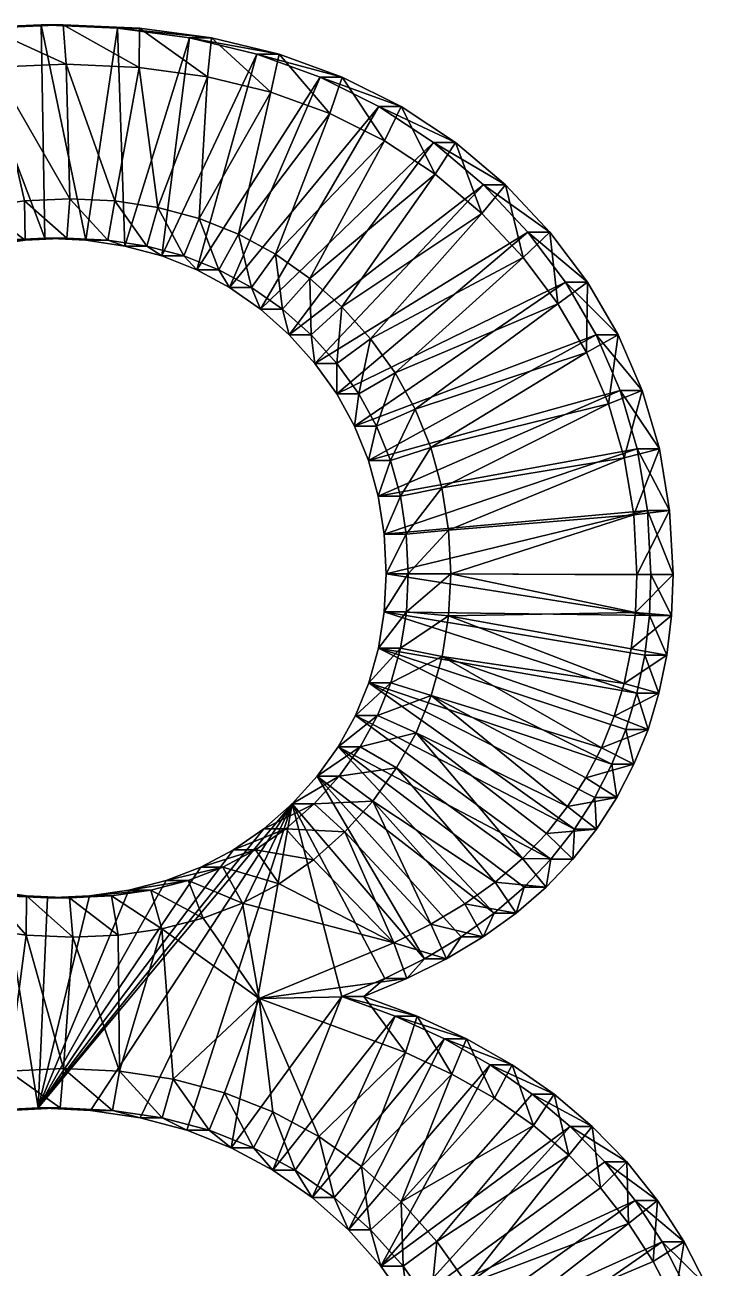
# Model space of a CAD drawing. Header units: metres. Extents: x -136 to 55, y -57 to 41.
# Drawn here: x -10.8 to -6.15, y -51.06 to -42.79 of the extents above; entities that cross this region are included whole.
import ezdxf

# ---------------------------------------------------------------- set-up
doc = ezdxf.new("R2010")
doc.units = ezdxf.units.M
doc.layers.get('0').update_dxf_attribs({"true_color": 0x57e057})

msp = doc.modelspace()

# ---------------------------------------------------------------- meshes
at = {"color": 74, "true_color": 0x58b11a}
mesh = msp.add_polyface(dxfattribs=at)
corners = [(-10.6943, -42.7922, 0.0023), (-11.199, -42.8134, 0.0509), (-10.5478, -42.7922, 1.5237), (-11.0525, -42.8134, 1.5723), (-11.6742, -42.8772, 0.0966), (-11.5277, -42.8772, 1.6181), (-12.1199, -42.9834, 0.1396), (-11.9734, -42.9834, 1.661), (-12.5361, -43.132, 0.1796), (-12.3896, -43.132, 1.7011), (-12.9227, -43.3232, 0.2169), (-10.5478, -42.7922, 1.5237), (-11.0525, -42.8134, 1.5723), (-11.5277, -42.8772, 1.6181), (-11.9734, -42.9834, 1.661), (-12.3896, -43.132, 1.7011), (-12.7762, -43.3232, 1.7383), (-10.5269, -43.0545, 1.7411), (-11.0088, -43.0747, 1.7875), (-11.4593, -43.1351, 1.8309), (-11.8785, -43.235, 1.8712), (-12.267, -43.3738, 1.9086), (-12.7762, -43.3232, 1.7383), (-12.6261, -43.5513, 1.9432), (-11.3082, -44.3271, 1.5969), (-11.367, -44.0772, 1.822), (-11.6281, -44.178, 1.8471), (-11.061, -44.2629, 1.5731), (-11.0919, -44.0057, 1.7955), (-10.7996, -44.2243, 1.548), (-10.8038, -43.9632, 1.7677), (-10.524, -44.2115, 1.5214), (-10.5029, -43.9492, 1.7388), (-11.874, -44.3081, 1.8708), (-12.1036, -44.4668, 1.8929), (-12.9568, -43.7678, 1.975), (-10.6705, -44.2115), (-10.3973, -44.2246, -0.0263), (-10.9461, -44.2243, 0.0265), (-11.2075, -44.2629, 0.0517), (-11.4547, -44.3271, 0.0755), (-11.6876, -44.4171, 0.0979), (-11.9063, -44.5327, 0.119), (-12.1107, -44.6741, 0.1387)]
mesh.append_faces([[corners[k] for k in face] for face in [(36, 0, 37), (38, 1, 36), (39, 1, 38), (40, 4, 39), (41, 6, 40), (42, 8, 41), (43, 10, 42)]], dxfattribs={"vtx0": -1, "vtx1": -1, "color": 74})
mesh.append_faces([[corners[k] for k in face] for face in [(32, 17, 18), (28, 18, 19), (25, 19, 20), (26, 20, 21), (33, 21, 23), (34, 23, 35), (36, 1, 0), (39, 4, 1), (40, 6, 4), (41, 8, 6), (42, 10, 8)]], dxfattribs={"vtx0": -1, "vtx2": -1, "color": 74})
mesh.append_faces([[corners[k] for k in face] for face in [(0, 1, 2), (1, 4, 3), (4, 6, 5), (6, 8, 7), (8, 10, 9), (2, 3, 11), (3, 5, 12), (5, 7, 13), (7, 9, 14), (9, 16, 15), (11, 12, 17), (12, 13, 18), (13, 14, 19), (14, 15, 20), (15, 22, 21), (27, 29, 28), (29, 31, 30)]], dxfattribs={"vtx1": -1, "color": 74})
mesh.append_faces([[corners[k] for k in face] for face in [(30, 32, 18), (28, 30, 18), (25, 28, 19), (26, 25, 20), (33, 26, 21), (34, 33, 23)]], dxfattribs={"vtx1": -1, "vtx2": -1, "color": 74})
mesh.append_faces([[corners[k] for k in face] for face in [(1, 3, 2), (4, 5, 3), (6, 7, 5), (8, 9, 7), (3, 12, 11), (5, 13, 12), (7, 14, 13), (9, 15, 14), (12, 18, 17), (13, 19, 18), (14, 20, 19), (15, 21, 20), (22, 23, 21), (24, 25, 26), (27, 28, 25), (29, 30, 28), (31, 32, 30)]], dxfattribs={"vtx2": -1, "color": 74})
mesh = msp.add_polyface(dxfattribs=at)
corners = [(-8.4474, -43.3354, -0.2141), (-8.8385, -43.1398, -0.1764), (-8.3009, -43.3354, 1.3074), (-8.692, -43.1398, 1.345), (-9.2587, -42.9877, -0.1359), (-9.1123, -42.9877, 1.3855), (-9.7081, -42.8791, -0.0927), (-9.5616, -42.8791, 1.4288), (-10.1866, -42.8139, -0.0466), (-10.0401, -42.8139, 1.4748), (-10.6943, -42.7922, 0.0023), (-10.5478, -42.7922, 1.5237), (-8.692, -43.1398, 1.345), (-8.3009, -43.3354, 1.3074), (-9.1123, -42.9877, 1.3855), (-9.5616, -42.8791, 1.4288), (-10.0401, -42.8139, 1.4748), (-10.5478, -42.7922, 1.5237), (-8.4102, -43.563, 1.5373), (-8.7737, -43.3812, 1.5723), (-9.1663, -43.2391, 1.6101), (-9.5889, -43.137, 1.6507), (-10.0423, -43.0752, 1.6944), (-10.5269, -43.0545, 1.7411), (-10.524, -44.2115, 1.5214), (-10.2508, -44.2246, 1.4951), (-10.5029, -43.9492, 1.7388), (-10.2041, -43.9635, 1.71), (-9.9913, -44.2641, 1.4701), (-9.9172, -44.0071, 1.6824), (-9.7454, -44.3298, 1.4465), (-9.6428, -44.0804, 1.6559), (-8.9066, -44.4788, 1.585), (-8.0744, -43.7847, 1.5049), (-9.1363, -44.3167, 1.6072), (-9.3821, -44.1837, 1.6308), (-9.2361, -44.6846, -0.1381), (-8.0854, -43.5744, -0.2489), (-9.441, -44.54, -0.1184), (-9.6596, -44.4218, -0.0973), (-9.8919, -44.3298, -0.075), (-10.1378, -44.2641, -0.0513), (-10.3973, -44.2246, -0.0263)]
mesh.append_faces([[corners[k] for k in face] for face in [(38, 0, 36), (39, 1, 38), (40, 4, 39), (41, 6, 40), (42, 8, 41)]], dxfattribs={"vtx0": -1, "vtx1": -1, "color": 74})
mesh.append_faces([[corners[k] for k in face] for face in [(32, 33, 18), (34, 18, 19), (35, 19, 20), (31, 20, 21), (29, 21, 22), (27, 22, 23), (36, 0, 37), (38, 1, 0), (39, 4, 1), (40, 6, 4), (41, 8, 6), (42, 10, 8)]], dxfattribs={"vtx0": -1, "vtx2": -1, "color": 74})
mesh.append_faces([[corners[k] for k in face] for face in [(0, 1, 2), (1, 4, 3), (4, 6, 5), (6, 8, 7), (8, 10, 9), (3, 5, 12), (5, 7, 14), (7, 9, 15), (9, 11, 16), (13, 12, 18), (12, 14, 19), (14, 15, 20), (15, 16, 21), (16, 17, 22), (24, 25, 26), (25, 28, 27), (28, 30, 29)]], dxfattribs={"vtx1": -1, "color": 74})
mesh.append_faces([[corners[k] for k in face] for face in [(34, 32, 18), (35, 34, 19), (31, 35, 20), (29, 31, 21), (27, 29, 22), (26, 27, 23)]], dxfattribs={"vtx1": -1, "vtx2": -1, "color": 74})
mesh.append_faces([[corners[k] for k in face] for face in [(1, 3, 2), (4, 5, 3), (6, 7, 5), (8, 9, 7), (10, 11, 9), (3, 12, 13), (5, 14, 12), (7, 15, 14), (9, 16, 15), (11, 17, 16), (12, 19, 18), (14, 20, 19), (15, 21, 20), (16, 22, 21), (17, 23, 22), (25, 27, 26), (28, 29, 27), (30, 31, 29)]], dxfattribs={"vtx2": -1, "color": 74})
mesh = msp.add_polyface(dxfattribs=at)
corners = [(-6.8433, -45.2248, -0.3685), (-6.6968, -45.2248, 1.1529), (-6.5831, -45.614, 1.142), (-7.0024, -44.8545, -0.3532), (-6.8559, -44.8545, 1.1682), (-7.207, -44.503, -0.3335), (-7.0605, -44.503, 1.1879), (-7.4571, -44.1705, -0.3094), (-7.3106, -44.1705, 1.212), (-7.7526, -43.8568, -0.281), (-7.6061, -43.8568, 1.2405), (-8.0854, -43.5744, -0.2489), (-7.9389, -43.5744, 1.2725), (-8.4474, -43.3354, -0.2141), (-8.3009, -43.3354, 1.3074), (-6.6968, -45.2248, 1.1529), (-6.5831, -45.614, 1.142), (-6.8559, -44.8545, 1.1682), (-7.0605, -44.503, 1.1879), (-7.3106, -44.1705, 1.212), (-7.6061, -43.8568, 1.2405), (-7.9389, -43.5744, 1.2725), (-8.3009, -43.3354, 1.3074), (-8.692, -43.1398, 1.345), (-6.9217, -45.3139, 1.3939), (-6.8169, -45.6728, 1.3838), (-7.0682, -44.9729, 1.408), (-7.257, -44.6486, 1.4262), (-7.489, -44.34, 1.4486), (-7.7646, -44.0476, 1.4751), (-8.0744, -43.7847, 1.5049), (-8.4102, -43.563, 1.5373), (-8.4635, -45.4627, 1.323), (-8.207, -45.3492, 1.5177), (-8.3405, -45.1074, 1.5305), (-8.1031, -45.6049, 1.5077), (-8.5029, -44.8807, 1.5462), (-8.6935, -44.6691, 1.5645), (-8.5178, -45.6896, -0.2073), (-8.61, -45.4627, -0.1984), (-8.7286, -45.248, -0.187), (-8.8735, -45.0456, -0.173), (-9.0448, -44.8555, -0.1565)]
mesh.append_faces([[corners[k] for k in face] for face in [(39, 3, 38), (40, 5, 39), (41, 7, 40)]], dxfattribs={"vtx0": -1, "vtx1": -1, "color": 74})
mesh.append_faces([[corners[k] for k in face] for face in [(35, 24, 26), (33, 26, 27), (34, 27, 28), (36, 28, 29), (37, 29, 30), (38, 3, 0), (39, 5, 3), (40, 7, 5), (41, 9, 7), (42, 11, 9)]], dxfattribs={"vtx0": -1, "vtx2": -1, "color": 74})
mesh.append_faces([[corners[k] for k in face] for face in [(0, 3, 1), (3, 5, 4), (5, 7, 6), (7, 9, 8), (9, 11, 10), (11, 13, 12), (1, 4, 15), (4, 6, 17), (6, 8, 18), (8, 10, 19), (10, 12, 20), (12, 14, 21), (14, 23, 22), (15, 17, 24), (17, 18, 26), (18, 19, 27), (19, 20, 28), (20, 21, 29), (21, 22, 30)]], dxfattribs={"vtx1": -1, "color": 74})
mesh.append_faces([[corners[k] for k in face] for face in [(33, 35, 26), (34, 33, 27), (36, 34, 28), (37, 36, 29)]], dxfattribs={"vtx1": -1, "vtx2": -1, "color": 74})
mesh.append_faces([[corners[k] for k in face] for face in [(0, 1, 2), (3, 4, 1), (5, 6, 4), (7, 8, 6), (9, 10, 8), (11, 12, 10), (13, 14, 12), (1, 15, 16), (4, 17, 15), (6, 18, 17), (8, 19, 18), (10, 20, 19), (12, 21, 20), (14, 22, 21), (15, 24, 25), (17, 26, 24), (18, 27, 26), (19, 28, 27), (20, 29, 28), (21, 30, 29), (22, 31, 30), (32, 33, 34)]], dxfattribs={"vtx2": -1, "color": 74})
mesh = msp.add_polyface(dxfattribs=at)
corners = [(-12.7325, -45.4264, 0.1986), (-12.6148, -45.2212, 0.1872), (-12.586, -45.4264, 1.72), (-12.4683, -45.2212, 1.7086), (-12.471, -45.0261, 0.1734), (-12.3245, -45.0261, 1.6948), (-12.301, -44.8411, 0.157), (-12.1545, -44.8411, 1.6784), (-12.1107, -44.6741, 0.1387), (-11.9642, -44.6741, 1.6601), (-11.9063, -44.5327, 0.119), (-11.7598, -44.5327, 1.6404), (-11.6876, -44.4171, 0.0979), (-11.5411, -44.4171, 1.6194), (-11.4547, -44.3271, 0.0755), (-11.3082, -44.3271, 1.5969), (-11.2075, -44.2629, 0.0517), (-11.061, -44.2629, 1.5731), (-10.9461, -44.2243, 0.0265), (-10.7996, -44.2243, 1.548), (-10.6705, -44.2115), (-10.524, -44.2115, 1.5214), (-12.6776, -45.6418, 1.7288), (-12.6776, -45.6418, 1.7288), (-12.586, -45.4264, 1.72), (-12.4683, -45.2212, 1.7086), (-12.3245, -45.0261, 1.6948), (-12.1545, -44.8411, 1.6784), (-11.9642, -44.6741, 1.6601), (-11.7598, -44.5327, 1.6404), (-11.5411, -44.4171, 1.6194), (-11.3082, -44.3271, 1.5969), (-11.061, -44.2629, 1.5731), (-10.7996, -44.2243, 1.548), (-10.524, -44.2115, 1.5214), (-12.7989, -45.3091, 1.9598), (-12.6659, -45.0773, 1.947), (-12.5047, -44.8587, 1.9315), (-12.3157, -44.6531, 1.9133), (-12.1036, -44.4668, 1.8929), (-11.874, -44.3081, 1.8708), (-11.6281, -44.178, 1.8471), (-11.367, -44.0772, 1.822), (-12.9568, -43.7678, 1.975), (-13.2798, -43.5568, 0.2512)]
mesh.append_faces([[corners[k] for k in face] for face in [(6, 44, 8)]], dxfattribs={"vtx0": -1, "vtx1": -1, "color": 74})
mesh.append_faces([[corners[k] for k in face] for face in [(0, 1, 2), (1, 4, 3), (4, 6, 5), (6, 8, 7), (8, 10, 9), (10, 12, 11), (12, 14, 13), (14, 16, 15), (16, 18, 17), (18, 20, 19), (22, 2, 23), (2, 3, 24), (3, 5, 25), (5, 7, 26), (7, 9, 27), (9, 11, 28), (11, 13, 29), (13, 15, 30), (15, 17, 31), (17, 19, 32), (19, 21, 33), (24, 25, 35), (25, 26, 36), (26, 27, 37), (27, 28, 38), (28, 29, 39), (29, 30, 40), (30, 31, 41), (31, 32, 42)]], dxfattribs={"vtx1": -1, "color": 74})
mesh.append_faces([[corners[k] for k in face] for face in [(38, 39, 43)]], dxfattribs={"vtx1": -1, "vtx2": -1, "color": 74})
mesh.append_faces([[corners[k] for k in face] for face in [(1, 3, 2), (4, 5, 3), (6, 7, 5), (8, 9, 7), (10, 11, 9), (12, 13, 11), (14, 15, 13), (16, 17, 15), (18, 19, 17), (20, 21, 19), (2, 24, 23), (3, 25, 24), (5, 26, 25), (7, 27, 26), (9, 28, 27), (11, 29, 28), (13, 30, 29), (15, 31, 30), (17, 32, 31), (19, 33, 32), (21, 34, 33), (25, 36, 35), (26, 37, 36), (27, 38, 37), (28, 39, 38), (29, 40, 39), (30, 41, 40)]], dxfattribs={"vtx2": -1, "color": 74})
mesh = msp.add_polyface(dxfattribs=at)
corners = [(-10.6705, -44.2115), (-10.3973, -44.2246, -0.0263), (-10.524, -44.2115, 1.5214), (-10.2508, -44.2246, 1.4951), (-10.1378, -44.2641, -0.0513), (-9.9913, -44.2641, 1.4701), (-9.8919, -44.3298, -0.075), (-9.7454, -44.3298, 1.4465), (-9.6596, -44.4218, -0.0973), (-9.5131, -44.4218, 1.4241), (-9.441, -44.54, -0.1184), (-9.2945, -44.54, 1.403), (-9.2361, -44.6846, -0.1381), (-9.0896, -44.6846, 1.3833), (-9.0448, -44.8555, -0.1565), (-8.8983, -44.8555, 1.3649), (-8.8735, -45.0456, -0.173), (-8.727, -45.0456, 1.3484), (-8.7286, -45.248, -0.187), (-8.5821, -45.248, 1.3344), (-8.61, -45.4627, -0.1984), (-8.4635, -45.4627, 1.323), (-8.5178, -45.6896, -0.2073), (-8.3713, -45.6896, 1.3141), (-10.524, -44.2115, 1.5214), (-10.2508, -44.2246, 1.4951), (-9.9913, -44.2641, 1.4701), (-9.7454, -44.3298, 1.4465), (-9.5131, -44.4218, 1.4241), (-9.2945, -44.54, 1.403), (-9.0896, -44.6846, 1.3833), (-8.8983, -44.8555, 1.3649), (-8.727, -45.0456, 1.3484), (-8.5821, -45.248, 1.3344), (-8.4635, -45.4627, 1.323), (-9.6428, -44.0804, 1.6559), (-9.3821, -44.1837, 1.6308), (-9.1363, -44.3167, 1.6072), (-8.9066, -44.4788, 1.585), (-8.6935, -44.6691, 1.5645), (-8.5029, -44.8807, 1.5462), (-8.3405, -45.1074, 1.5305), (-8.0744, -43.7847, 1.5049), (-7.7526, -43.8568, -0.281), (-8.0854, -43.5744, -0.2489)]
mesh.append_faces([[corners[k] for k in face] for face in [(14, 43, 16), (12, 44, 14)]], dxfattribs={"vtx0": -1, "vtx1": -1, "color": 74})
mesh.append_faces([[corners[k] for k in face] for face in [(0, 1, 2), (1, 4, 3), (4, 6, 5), (6, 8, 7), (8, 10, 9), (10, 12, 11), (12, 14, 13), (14, 16, 15), (16, 18, 17), (18, 20, 19), (20, 22, 21), (2, 3, 24), (3, 5, 25), (5, 7, 26), (7, 9, 27), (9, 11, 28), (11, 13, 29), (13, 15, 30), (15, 17, 31), (17, 19, 32), (19, 21, 33), (27, 28, 35), (28, 29, 36), (29, 30, 37), (30, 31, 38), (31, 32, 39), (32, 33, 40), (33, 34, 41)]], dxfattribs={"vtx1": -1, "color": 74})
mesh.append_faces([[corners[k] for k in face] for face in [(38, 39, 42)]], dxfattribs={"vtx1": -1, "vtx2": -1, "color": 74})
mesh.append_faces([[corners[k] for k in face] for face in [(1, 3, 2), (4, 5, 3), (6, 7, 5), (8, 9, 7), (10, 11, 9), (12, 13, 11), (14, 15, 13), (16, 17, 15), (18, 19, 17), (20, 21, 19), (22, 23, 21), (3, 25, 24), (5, 26, 25), (7, 27, 26), (9, 28, 27), (11, 29, 28), (13, 30, 29), (15, 31, 30), (17, 32, 31), (19, 33, 32), (21, 34, 33), (28, 36, 35), (29, 37, 36), (30, 38, 37), (31, 39, 38), (32, 40, 39), (33, 41, 40)]], dxfattribs={"vtx2": -1, "color": 74})
mesh = msp.add_polyface(dxfattribs=at)
corners = [(-6.6387, -46.4493, -0.3882), (-6.4922, -46.4493, 1.1332), (-6.5026, -46.7224, 1.1342), (-6.6614, -46.0222, -0.386), (-6.515, -46.0222, 1.1354), (-6.7296, -45.614, -0.3795), (-6.5831, -45.614, 1.142), (-6.8433, -45.2248, -0.3685), (-8.5178, -45.6896, -0.2073), (-8.4519, -45.9289, -0.2136), (-8.3713, -45.6896, 1.3141), (-8.3054, -45.9289, 1.3078), (-8.4124, -46.1804, -0.2174), (-8.2659, -46.1804, 1.304), (-8.3992, -46.4441, -0.2187), (-8.2527, -46.4441, 1.3027), (-8.412, -46.6974, -0.2175), (-6.4922, -46.4493, 1.1332), (-6.5026, -46.7224, 1.1342), (-6.515, -46.0222, 1.1354), (-6.5831, -45.614, 1.142), (-6.6968, -45.2248, 1.1529), (-8.4635, -45.4627, 1.323), (-8.4635, -45.4627, 1.323), (-8.3713, -45.6896, 1.3141), (-8.3054, -45.9289, 1.3078), (-8.2659, -46.1804, 1.304), (-8.2527, -46.4441, 1.3027), (-8.2655, -46.6974, 1.304), (-8.2655, -46.6974, 1.304), (-6.7324, -46.4513, 1.3757), (-6.7419, -46.7019, 1.3766), (-6.7537, -46.051, 1.3778), (-6.8169, -45.6728, 1.3838), (-6.6968, -45.2248, 1.1529), (-8.207, -45.3492, 1.5177), (-8.1031, -45.6049, 1.5077), (-8.0292, -45.8733, 1.5006), (-7.9852, -46.1533, 1.4963), (-7.9707, -46.4442, 1.4949), (-6.9217, -45.3139, 1.3939), (-6.6491, -46.7224, -0.3872)]
mesh.append_faces([[corners[k] for k in face] for face in [(12, 3, 14), (9, 5, 12), (8, 7, 9)]], dxfattribs={"vtx0": -1, "vtx1": -1, "color": 74})
mesh.append_faces([[corners[k] for k in face] for face in [(39, 31, 30), (39, 30, 32), (38, 32, 33), (37, 33, 40), (14, 0, 41), (14, 3, 0), (12, 5, 3), (9, 7, 5)]], dxfattribs={"vtx0": -1, "vtx2": -1, "color": 74})
mesh.append_faces([[corners[k] for k in face] for face in [(0, 3, 1), (3, 5, 4), (5, 7, 6), (8, 9, 10), (9, 12, 11), (12, 14, 13), (14, 16, 15), (1, 4, 17), (4, 6, 19), (6, 21, 20), (22, 10, 23), (10, 11, 24), (11, 13, 25), (13, 15, 26), (15, 28, 27), (17, 19, 30), (19, 20, 32), (20, 34, 33), (23, 24, 35), (24, 25, 36), (25, 26, 37), (26, 27, 38), (27, 29, 39)]], dxfattribs={"vtx1": -1, "color": 74})
mesh.append_faces([[corners[k] for k in face] for face in [(38, 39, 32), (37, 38, 33), (36, 37, 40)]], dxfattribs={"vtx1": -1, "vtx2": -1, "color": 74})
mesh.append_faces([[corners[k] for k in face] for face in [(0, 1, 2), (3, 4, 1), (5, 6, 4), (9, 11, 10), (12, 13, 11), (14, 15, 13), (1, 17, 18), (4, 19, 17), (6, 20, 19), (10, 24, 23), (11, 25, 24), (13, 26, 25), (15, 27, 26), (28, 29, 27), (17, 30, 31), (19, 32, 30), (20, 33, 32), (24, 36, 35), (25, 37, 36), (26, 38, 37), (27, 39, 38)]], dxfattribs={"vtx2": -1, "color": 74})
mesh = msp.add_polyface(dxfattribs=at)
corners = [(-8.412, -46.6974, -0.2175), (-8.2655, -46.6974, 1.304), (-8.2527, -46.4441, 1.3027), (-8.4504, -46.9392, -0.2138), (-8.3039, -46.9392, 1.3077), (-8.5143, -47.1694, -0.2076), (-8.3678, -47.1694, 1.3138), (-8.6038, -47.3882, -0.199), (-8.4573, -47.3882, 1.3224), (-8.7189, -47.5955, -0.1879), (-8.5724, -47.5955, 1.3335), (-8.8596, -47.7912, -0.1744), (-8.7131, -47.7912, 1.3471), (-9.0258, -47.9755, -0.1584), (-8.8793, -47.9755, 1.3631), (-9.2124, -48.1413, -0.1404), (-9.0659, -48.1413, 1.381), (-9.4143, -48.2816, -0.121), (-9.2678, -48.2816, 1.4005), (-9.6313, -48.3963, -0.1001), (-9.4848, -48.3963, 1.4214), (-9.8635, -48.4856, -0.0777), (-9.717, -48.4856, 1.4437), (-8.3039, -46.9392, 1.3077), (-8.2655, -46.6974, 1.304), (-8.3678, -47.1694, 1.3138), (-8.4573, -47.3882, 1.3224), (-8.5724, -47.5955, 1.3335), (-8.7131, -47.7912, 1.3471), (-8.8793, -47.9755, 1.3631), (-9.0659, -48.1413, 1.381), (-9.2678, -48.2816, 1.4005), (-9.4848, -48.3963, 1.4214), (-9.717, -48.4856, 1.4437), (-9.9645, -48.5494, 1.4676), (-8.0998, -47.2547, 1.5074), (-8.2011, -47.5022, 1.5171), (-8.3311, -47.7364, 1.5296), (-8.4891, -47.9564, 1.5449), (-8.6748, -48.1622, 1.5627), (-8.8839, -48.3479, 1.5829), (-9.1114, -48.5061, 1.6048), (-9.3561, -48.6355, 1.6283), (-8.3487, -48.8993, 1.5313), (-8.1019, -48.7758, 1.5076), (-8.1441, -49.0059, -0.2433), (-7.6808, -48.7016, -0.2879)]
mesh.append_faces([[corners[k] for k in face] for face in [(11, 45, 13), (9, 46, 11)]], dxfattribs={"vtx0": -1, "vtx1": -1, "color": 74})
mesh.append_faces([[corners[k] for k in face] for face in [(0, 3, 1), (3, 5, 4), (5, 7, 6), (7, 9, 8), (9, 11, 10), (11, 13, 12), (13, 15, 14), (15, 17, 16), (17, 19, 18), (19, 21, 20), (4, 6, 23), (6, 8, 25), (8, 10, 26), (10, 12, 27), (12, 14, 28), (14, 16, 29), (16, 18, 30), (18, 20, 31), (20, 22, 32), (22, 34, 33), (25, 26, 35), (26, 27, 36), (27, 28, 37), (28, 29, 38), (29, 30, 39), (30, 31, 40), (31, 32, 41), (32, 33, 42)]], dxfattribs={"vtx1": -1, "color": 74})
mesh.append_faces([[corners[k] for k in face] for face in [(39, 40, 43), (38, 39, 44)]], dxfattribs={"vtx1": -1, "vtx2": -1, "color": 74})
mesh.append_faces([[corners[k] for k in face] for face in [(0, 1, 2), (3, 4, 1), (5, 6, 4), (7, 8, 6), (9, 10, 8), (11, 12, 10), (13, 14, 12), (15, 16, 14), (17, 18, 16), (19, 20, 18), (21, 22, 20), (4, 23, 24), (6, 25, 23), (8, 26, 25), (10, 27, 26), (12, 28, 27), (14, 29, 28), (16, 30, 29), (18, 31, 30), (20, 32, 31), (22, 33, 32), (27, 37, 36), (28, 38, 37), (29, 39, 38), (30, 40, 39), (31, 41, 40)]], dxfattribs={"vtx2": -1, "color": 74})
mesh = msp.add_polyface(dxfattribs=at)
corners = [(-6.8984, -47.7116, -0.3632), (-6.7519, -47.7116, 1.1582), (-6.8661, -47.9331, 1.1692), (-6.8049, -47.4798, -0.3722), (-6.6584, -47.4798, 1.1492), (-6.7322, -47.2377, -0.3792), (-6.5857, -47.2377, 1.1422), (-6.6803, -46.9852, -0.3842), (-6.5338, -46.9852, 1.1372), (-6.6491, -46.7224, -0.3872), (-6.5026, -46.7224, 1.1342), (-6.6387, -46.4493, -0.3882), (-6.7519, -47.7116, 1.1582), (-6.8661, -47.9331, 1.1692), (-6.6584, -47.4798, 1.1492), (-6.5857, -47.2377, 1.1422), (-6.5338, -46.9852, 1.1372), (-6.5026, -46.7224, 1.1342), (-6.4922, -46.4493, 1.1332), (-8.2655, -46.6974, 1.304), (-8.3039, -46.9392, 1.3077), (-8.2655, -46.6974, 1.304), (-6.9681, -47.6019, 1.3984), (-7.0712, -47.8017, 1.4083), (-6.8837, -47.3926, 1.3903), (-6.8178, -47.1732, 1.3839), (-6.7705, -46.9431, 1.3794), (-6.7419, -46.7019, 1.3766), (-6.4922, -46.4493, 1.1332), (-7.9848, -46.7247, 1.4963), (-7.9707, -46.4442, 1.4949), (-8.3039, -46.9392, 1.3077), (-8.0277, -46.9952, 1.5004), (-8.3678, -47.1694, 1.3138), (-8.0998, -47.2547, 1.5074), (-8.4573, -47.3882, 1.3224), (-8.2011, -47.5022, 1.5171), (-7.1929, -47.992, 1.42), (-8.6038, -47.3882, -0.199), (-7.3038, -48.3435, -0.3242), (-8.7189, -47.5955, -0.1879), (-8.5143, -47.1694, -0.2076), (-7.1476, -48.1442, -0.3392), (-7.0126, -47.9331, -0.3522), (-8.4504, -46.9392, -0.2138), (-8.412, -46.6974, -0.2175), (-8.3992, -46.4441, -0.2187)]
mesh.append_faces([[corners[k] for k in face] for face in [(38, 39, 40), (41, 42, 38), (44, 0, 41), (45, 5, 44), (46, 9, 45)]], dxfattribs={"vtx0": -1, "vtx1": -1, "color": 74})
mesh.append_faces([[corners[k] for k in face] for face in [(34, 37, 23), (34, 23, 22), (32, 22, 24), (32, 24, 25), (29, 25, 26), (29, 26, 27), (41, 43, 42), (41, 0, 43), (44, 3, 0), (44, 5, 3), (45, 7, 5), (45, 9, 7)]], dxfattribs={"vtx0": -1, "vtx2": -1, "color": 74})
mesh.append_faces([[corners[k] for k in face] for face in [(0, 3, 1), (3, 5, 4), (5, 7, 6), (7, 9, 8), (9, 11, 10), (1, 4, 12), (4, 6, 14), (6, 8, 15), (8, 10, 16), (10, 18, 17), (19, 20, 21), (12, 14, 22), (14, 15, 24), (15, 16, 25), (16, 17, 26), (17, 28, 27), (21, 31, 29), (31, 33, 32)]], dxfattribs={"vtx1": -1, "color": 74})
mesh.append_faces([[corners[k] for k in face] for face in [(34, 36, 37), (32, 34, 22), (29, 32, 25), (30, 29, 27)]], dxfattribs={"vtx1": -1, "vtx2": -1, "color": 74})
mesh.append_faces([[corners[k] for k in face] for face in [(0, 1, 2), (3, 4, 1), (5, 6, 4), (7, 8, 6), (9, 10, 8), (1, 12, 13), (4, 14, 12), (6, 15, 14), (8, 16, 15), (10, 17, 16), (12, 22, 23), (14, 24, 22), (15, 25, 24), (16, 26, 25), (17, 27, 26), (21, 29, 30), (31, 32, 29), (33, 34, 32), (35, 36, 34)]], dxfattribs={"vtx2": -1, "color": 74})
mesh = msp.add_polyface(dxfattribs=at)
corners = [(-8.34, -49.3872, -0.2244), (-8.1935, -49.3872, 1.297), (-7.8648, -49.539, 1.2654), (-8.4081, -49.1379, -0.2178), (-8.1441, -49.0059, -0.2433), (-8.2616, -49.1379, 1.3036), (-7.9976, -49.0059, 1.2782), (-7.9017, -48.8605, -0.2666), (-7.7552, -48.8605, 1.2548), (-7.6808, -48.7016, -0.2879), (-7.5343, -48.7016, 1.2336), (-7.4815, -48.5293, -0.3071), (-7.335, -48.5293, 1.2144), (-7.3038, -48.3435, -0.3242), (-7.1573, -48.3435, 1.1973), (-7.1476, -48.1442, -0.3392), (-7.0011, -48.1442, 1.1822), (-7.0126, -47.9331, -0.3522), (-6.8661, -47.9331, 1.1692), (-6.8984, -47.7116, -0.3632), (-8.1935, -49.3872, 1.297), (-7.8648, -49.539, 1.2654), (-8.2616, -49.1379, 1.3036), (-7.9976, -49.0059, 1.2782), (-7.7552, -48.8605, 1.2548), (-7.5343, -48.7016, 1.2336), (-7.335, -48.5293, 1.2144), (-7.1573, -48.3435, 1.1973), (-7.0011, -48.1442, 1.1822), (-6.8661, -47.9331, 1.1692), (-6.7519, -47.7116, 1.1582), (-8.3487, -48.8993, 1.5313), (-8.1019, -48.7758, 1.5076), (-7.8773, -48.6411, 1.4859), (-7.6747, -48.4954, 1.4664), (-7.4936, -48.3388, 1.449), (-7.3333, -48.1712, 1.4336), (-7.1929, -47.992, 1.42), (-7.0712, -47.8017, 1.4083), (-6.7519, -47.7116, 1.1582), (-8.4891, -47.9564, 1.5449), (-8.3311, -47.7364, 1.5296), (-8.2011, -47.5022, 1.5171), (-8.8596, -47.7912, -0.1744), (-8.7189, -47.5955, -0.1879), (-8.6038, -47.3882, -0.199)]
mesh.append_faces([[corners[k] for k in face] for face in [(40, 32, 33), (40, 33, 34), (41, 34, 35), (42, 35, 36), (42, 36, 37), (43, 9, 7), (44, 11, 9), (44, 13, 11), (45, 15, 13)]], dxfattribs={"vtx0": -1, "vtx2": -1, "color": 74})
mesh.append_faces([[corners[k] for k in face] for face in [(3, 4, 5), (4, 7, 6), (7, 9, 8), (9, 11, 10), (11, 13, 12), (13, 15, 14), (15, 17, 16), (17, 19, 18), (5, 6, 22), (6, 8, 23), (8, 10, 24), (10, 12, 25), (12, 14, 26), (14, 16, 27), (16, 18, 28), (18, 30, 29), (22, 23, 31), (23, 24, 32), (24, 25, 33), (25, 26, 34), (26, 27, 35), (27, 28, 36), (28, 29, 37), (29, 39, 38)]], dxfattribs={"vtx1": -1, "color": 74})
mesh.append_faces([[corners[k] for k in face] for face in [(41, 40, 34), (42, 41, 35)]], dxfattribs={"vtx1": -1, "vtx2": -1, "color": 74})
mesh.append_faces([[corners[k] for k in face] for face in [(0, 1, 2), (4, 6, 5), (7, 8, 6), (9, 10, 8), (11, 12, 10), (13, 14, 12), (15, 16, 14), (17, 18, 16), (1, 20, 21), (6, 23, 22), (8, 24, 23), (10, 25, 24), (12, 26, 25), (14, 27, 26), (16, 28, 27), (18, 29, 28), (23, 32, 31), (24, 33, 32), (25, 34, 33), (26, 35, 34), (27, 36, 35), (28, 37, 36), (29, 38, 37)]], dxfattribs={"vtx2": -1, "color": 74})
mesh = msp.add_polyface(dxfattribs=at)
corners = [(-8.34, -49.3872, -0.2244), (-8.6937, -49.2565, -0.1903), (-8.1935, -49.3872, 1.297), (-8.5472, -49.2565, 1.3311), (-8.4081, -49.1379, -0.2178), (-8.2616, -49.1379, 1.3036), (-9.8635, -48.4856, -0.0777), (-10.111, -48.5494, -0.0539), (-9.717, -48.4856, 1.4437), (-9.9645, -48.5494, 1.4676), (-10.3736, -48.5876, -0.0286), (-10.2271, -48.5876, 1.4928), (-10.6515, -48.6004, -0.0018), (-10.505, -48.6004, 1.5196), (-8.1935, -49.3872, 1.297), (-8.5472, -49.2565, 1.3311), (-8.2616, -49.1379, 1.3036), (-9.9645, -48.5494, 1.4676), (-9.717, -48.4856, 1.4437), (-10.2271, -48.5876, 1.4928), (-10.505, -48.6004, 1.5196), (-8.2722, -49.6295, 1.524), (-9.2433, -49.2706, 1.6175), (-8.3487, -48.8993, 1.5313), (-9.4848, -48.3963, 1.4214), (-9.3561, -48.6355, 1.6283), (-9.1114, -48.5061, 1.6048), (-9.6168, -48.7357, 1.6534), (-9.8923, -48.8067, 1.68), (-10.1815, -48.8488, 1.7078), (-10.4839, -48.8627, 1.7369), (-10.5459, -49.7355, 1.7429), (-10.173, -49.7533, 1.707), (-9.8161, -49.8072, 1.6726), (-8.8839, -48.3479, 1.5829), (-8.6748, -48.1622, 1.5627), (-8.1019, -48.7758, 1.5076), (-10.7133, -49.9978, 0.0041), (-9.2124, -48.1413, -0.1404), (-9.0258, -47.9755, -0.1584), (-9.4143, -48.2816, -0.121), (-9.6313, -48.3963, -0.1001), (-10.3661, -50.0144, -0.0293), (-10.0363, -50.0641, -0.0611), (-9.7242, -50.147, -0.0911), (-9.4295, -50.2631, -0.1195), (-8.1441, -49.0059, -0.2433), (-8.8596, -47.7912, -0.1744), (-7.9017, -48.8605, -0.2666)]
mesh.append_faces([[corners[k] for k in face] for face in [(28, 33, 22), (39, 1, 45)]], dxfattribs={"vtx0": -1, "vtx1": -1, "vtx2": -1, "color": 74})
mesh.append_faces([[corners[k] for k in face] for face in [(30, 31, 32), (28, 32, 33), (25, 22, 23), (35, 23, 36), (37, 38, 39), (37, 40, 38), (37, 41, 40), (37, 6, 41), (37, 7, 6), (39, 42, 37), (37, 10, 7), (39, 43, 42), (37, 12, 10), (39, 44, 43), (39, 45, 44), (39, 4, 1), (39, 46, 4), (47, 48, 46)]], dxfattribs={"vtx0": -1, "vtx2": -1, "color": 74})
mesh.append_faces([[corners[k] for k in face] for face in [(0, 1, 2), (1, 4, 3), (6, 7, 8), (7, 10, 9), (10, 12, 11), (2, 3, 14), (3, 5, 15), (9, 11, 17), (11, 13, 19), (14, 15, 21), (15, 16, 22), (18, 17, 27), (17, 19, 28), (19, 20, 29)]], dxfattribs={"vtx1": -1, "color": 74})
mesh.append_faces([[corners[k] for k in face] for face in [(29, 30, 32), (28, 29, 32), (27, 28, 22), (25, 27, 22), (26, 25, 23), (34, 26, 23)]], dxfattribs={"vtx1": -1, "vtx2": -1, "color": 74})
mesh.append_faces([[corners[k] for k in face] for face in [(1, 3, 2), (4, 5, 3), (7, 9, 8), (10, 11, 9), (12, 13, 11), (3, 15, 14), (5, 16, 15), (9, 17, 18), (11, 19, 17), (13, 20, 19), (15, 22, 21), (16, 23, 22), (24, 25, 26), (18, 27, 25), (17, 28, 27), (19, 29, 28), (20, 30, 29)]], dxfattribs={"vtx2": -1, "color": 74})
mesh = msp.add_polyface(dxfattribs=at)
corners = [(-12.8943, -49.1378, 0.2141), (-12.5998, -49.2565, 0.1858), (-12.7478, -49.1378, 1.7356), (-12.4533, -49.2565, 1.7072), (-12.9539, -49.3641, 0.2199), (-12.8074, -49.3641, 1.7413), (-10.6515, -48.6004, -0.0018), (-10.937, -48.5875, 0.0257), (-10.505, -48.6004, 1.5196), (-10.7905, -48.5875, 1.5471), (-11.2064, -48.549, 0.0516), (-11.0599, -48.549, 1.573), (-11.4595, -48.4847, 0.076), (-11.313, -48.4847, 1.5974), (-11.6965, -48.3948, 0.0988), (-12.7478, -49.1378, 1.7356), (-13.0197, -49.0055, 1.7617), (-12.4533, -49.2565, 1.7072), (-12.8074, -49.3641, 1.7413), (-10.505, -48.6004, 1.5196), (-10.7905, -48.5875, 1.5471), (-11.0599, -48.549, 1.573), (-11.313, -48.4847, 1.5974), (-11.55, -48.3948, 1.6202), (-12.6214, -48.898, 1.9427), (-12.8761, -48.7741, 1.9673), (-11.6456, -49.2911, 1.8488), (-12.7004, -49.6117, 1.9504), (-10.4839, -48.8627, 1.7369), (-10.7939, -48.8487, 1.7668), (-11.0894, -48.8064, 1.7952), (-11.3704, -48.7351, 1.8223), (-11.55, -48.3948, 1.6202), (-11.6359, -48.6344, 1.8479), (-11.7709, -48.2791, 1.6415), (-11.8846, -48.5041, 1.8718), (-10.5459, -49.7355, 1.7429), (-10.9109, -49.7531, 1.778), (-11.2601, -49.8065, 1.8117), (-12.1153, -48.3447, 1.894), (-12.3269, -48.1572, 1.9144), (-10.7133, -49.9978, 0.0041), (-11.0524, -50.0142, 0.0368), (-12.3105, -47.9707, 0.1579), (-13.1662, -49.0055, 0.2403), (-12.122, -48.1378, 0.1398), (-11.9173, -48.2791, 0.1201), (-11.3739, -50.0634, 0.0677), (-11.678, -50.1453, 0.097)]
mesh.append_faces([[corners[k] for k in face] for face in [(46, 1, 45), (14, 1, 46), (12, 48, 14)]], dxfattribs={"vtx0": -1, "vtx1": -1, "color": 74})
mesh.append_faces([[corners[k] for k in face] for face in [(26, 38, 30), (14, 48, 1)]], dxfattribs={"vtx0": -1, "vtx1": -1, "vtx2": -1, "color": 74})
mesh.append_faces([[corners[k] for k in face] for face in [(36, 28, 29), (37, 29, 30), (26, 30, 31), (26, 31, 33), (24, 33, 35), (24, 35, 39), (24, 39, 40), (41, 7, 6), (42, 10, 7), (43, 0, 44), (45, 1, 0), (47, 12, 10)]], dxfattribs={"vtx0": -1, "vtx2": -1, "color": 74})
mesh.append_faces([[corners[k] for k in face] for face in [(0, 1, 2), (1, 4, 3), (6, 7, 8), (7, 10, 9), (10, 12, 11), (12, 14, 13), (2, 3, 15), (3, 5, 17), (8, 9, 19), (9, 11, 20), (11, 13, 21), (13, 23, 22), (15, 17, 24), (17, 18, 26), (19, 20, 28), (20, 21, 29), (21, 22, 30), (22, 32, 31)]], dxfattribs={"vtx1": -1, "color": 74})
mesh.append_faces([[corners[k] for k in face] for face in [(37, 36, 29), (38, 37, 30), (24, 26, 33), (25, 24, 40)]], dxfattribs={"vtx1": -1, "vtx2": -1, "color": 74})
mesh.append_faces([[corners[k] for k in face] for face in [(1, 3, 2), (4, 5, 3), (7, 9, 8), (10, 11, 9), (12, 13, 11), (2, 15, 16), (3, 17, 15), (5, 18, 17), (9, 20, 19), (11, 21, 20), (13, 22, 21), (15, 24, 25), (17, 26, 24), (18, 27, 26), (20, 29, 28), (21, 30, 29), (22, 31, 30), (32, 33, 31), (34, 35, 33)]], dxfattribs={"vtx2": -1, "color": 74})
mesh = msp.add_polyface(dxfattribs=at)
corners = [(-7.7076, -49.7118, -0.2853), (-8.0113, -49.539, -0.2561), (-7.5611, -49.7118, 1.2361), (-7.8648, -49.539, 1.2654), (-8.34, -49.3872, -0.2244), (-11.0524, -50.0142, 0.0368), (-10.7133, -49.9978, 0.0041), (-10.9059, -50.0142, 1.5582), (-10.5668, -49.9978, 1.5256), (-10.3661, -50.0144, -0.0293), (-10.2196, -50.0144, 1.4921), (-10.0363, -50.0641, -0.0611), (-9.8898, -50.0641, 1.4604), (-9.7242, -50.147, -0.0911), (-9.5777, -50.147, 1.4303), (-9.4295, -50.2631, -0.1195), (-9.283, -50.2631, 1.4019), (-7.8648, -49.539, 1.2654), (-7.5611, -49.7118, 1.2361), (-8.1935, -49.3872, 1.297), (-10.9059, -50.0142, 1.5582), (-10.5668, -49.9978, 1.5256), (-10.2196, -50.0144, 1.4921), (-9.8898, -50.0641, 1.4604), (-9.5777, -50.147, 1.4303), (-9.283, -50.2631, 1.4019), (-9.0059, -50.4123, 1.3753), (-7.679, -49.934, 1.4668), (-7.9628, -49.7724, 1.4942), (-8.1935, -49.3872, 1.297), (-8.2722, -49.6295, 1.524), (-10.9109, -49.7531, 1.778), (-10.5459, -49.7355, 1.7429), (-10.173, -49.7533, 1.707), (-9.8161, -49.8072, 1.6726), (-9.4755, -49.8976, 1.6398), (-9.1525, -50.0248, 1.6087), (-9.0059, -50.4123, 1.3753), (-8.8481, -50.1887, 1.5794), (-8.2995, -50.6237, 1.5266), (-7.4202, -50.114, 1.4419), (-8.5636, -50.3886, 1.552), (-9.2433, -49.2706, 1.6175), (-10.937, -48.5875, 0.0257), (-8.4341, -51.051, -0.2153), (-7.4289, -49.9057, -0.3121), (-8.6507, -50.8102, -0.1945), (-8.8928, -50.5947, -0.1712), (-9.1524, -50.4123, -0.1462), (-8.6937, -49.2565, -0.1903)]
mesh.append_faces([[corners[k] for k in face] for face in [(5, 43, 6), (48, 4, 47), (15, 49, 48)]], dxfattribs={"vtx0": -1, "vtx1": -1, "color": 74})
mesh.append_faces([[corners[k] for k in face] for face in [(39, 40, 27), (39, 27, 28), (41, 28, 30), (38, 30, 42), (44, 0, 45), (46, 1, 0), (47, 4, 1), (48, 49, 4)]], dxfattribs={"vtx0": -1, "vtx2": -1, "color": 74})
mesh.append_faces([[corners[k] for k in face] for face in [(0, 1, 2), (1, 4, 3), (5, 6, 7), (6, 9, 8), (9, 11, 10), (11, 13, 12), (13, 15, 14), (3, 19, 17), (7, 8, 20), (8, 10, 21), (10, 12, 22), (12, 14, 23), (14, 16, 24), (16, 26, 25), (18, 17, 27), (17, 29, 28), (20, 21, 31), (21, 22, 32), (22, 23, 33), (23, 24, 34), (24, 25, 35), (25, 37, 36)]], dxfattribs={"vtx1": -1, "color": 74})
mesh.append_faces([[corners[k] for k in face] for face in [(41, 39, 28), (38, 41, 30), (36, 38, 42), (35, 36, 42), (34, 35, 42)]], dxfattribs={"vtx1": -1, "vtx2": -1, "color": 74})
mesh.append_faces([[corners[k] for k in face] for face in [(1, 3, 2), (6, 8, 7), (9, 10, 8), (11, 12, 10), (13, 14, 12), (15, 16, 14), (3, 17, 18), (8, 21, 20), (10, 22, 21), (12, 23, 22), (14, 24, 23), (16, 25, 24), (17, 28, 27), (29, 30, 28), (21, 32, 31), (22, 33, 32), (23, 34, 33), (24, 35, 34), (25, 36, 35), (37, 38, 36)]], dxfattribs={"vtx2": -1, "color": 74})
mesh = msp.add_polyface(dxfattribs=at)
corners = [(-9.4295, -50.2631, -0.1195), (-9.1524, -50.4123, -0.1462), (-9.283, -50.2631, 1.4019), (-9.0059, -50.4123, 1.3753), (-8.8928, -50.5947, -0.1712), (-8.7463, -50.5947, 1.3503), (-8.6507, -50.8102, -0.1945), (-8.5042, -50.8102, 1.3269), (-8.4341, -51.051, -0.2153), (-8.2876, -51.051, 1.3061), (-8.2507, -51.3095, -0.233), (-8.1043, -51.3095, 1.2884), (-8.1008, -51.5855, -0.2474), (-7.9543, -51.5855, 1.274), (-7.9841, -51.879, -0.2587), (-7.8376, -51.879, 1.2628), (-7.9008, -52.1902, -0.2667), (-7.7543, -52.1902, 1.2547), (-7.8508, -52.5188, -0.2715), (-7.7043, -52.5188, 1.2499), (-7.8341, -52.8651, -0.2731), (-7.6876, -52.8651, 1.2483), (-7.8503, -53.2058, -0.2716), (-7.7038, -53.2058, 1.2499), (-9.0059, -50.4123, 1.3753), (-9.283, -50.2631, 1.4019), (-8.7463, -50.5947, 1.3503), (-8.5042, -50.8102, 1.3269), (-8.2876, -51.051, 1.3061), (-8.1043, -51.3095, 1.2884), (-7.9543, -51.5855, 1.274), (-7.8376, -51.879, 1.2628), (-7.7543, -52.1902, 1.2547), (-7.7043, -52.5188, 1.2499), (-8.8481, -50.1887, 1.5794), (-8.5636, -50.3886, 1.552), (-8.2995, -50.6237, 1.5266), (-8.063, -50.8866, 1.5038), (-7.8619, -51.1702, 1.4845), (-7.6969, -51.4737, 1.4686), (-7.5688, -51.7961, 1.4562), (-7.1857, -50.3127, 1.4194), (-7.4202, -50.114, 1.4419), (-7.1752, -50.1207, -0.3366), (-7.7076, -49.7118, -0.2853), (-8.0113, -49.539, -0.2561)]
mesh.append_faces([[corners[k] for k in face] for face in [(8, 43, 10), (6, 44, 8), (4, 45, 6)]], dxfattribs={"vtx0": -1, "vtx1": -1, "color": 74})
mesh.append_faces([[corners[k] for k in face] for face in [(0, 1, 2), (1, 4, 3), (4, 6, 5), (6, 8, 7), (8, 10, 9), (10, 12, 11), (12, 14, 13), (14, 16, 15), (16, 18, 17), (18, 20, 19), (20, 22, 21), (3, 5, 24), (5, 7, 26), (7, 9, 27), (9, 11, 28), (11, 13, 29), (13, 15, 30), (15, 17, 31), (17, 19, 32), (19, 21, 33), (24, 26, 34), (26, 27, 35), (27, 28, 36), (28, 29, 37), (29, 30, 38), (30, 31, 39), (31, 32, 40)]], dxfattribs={"vtx1": -1, "color": 74})
mesh.append_faces([[corners[k] for k in face] for face in [(37, 38, 41), (36, 37, 42)]], dxfattribs={"vtx1": -1, "vtx2": -1, "color": 74})
mesh.append_faces([[corners[k] for k in face] for face in [(1, 3, 2), (4, 5, 3), (6, 7, 5), (8, 9, 7), (10, 11, 9), (12, 13, 11), (14, 15, 13), (16, 17, 15), (18, 19, 17), (20, 21, 19), (22, 23, 21), (3, 24, 25), (5, 26, 24), (7, 27, 26), (9, 28, 27), (11, 29, 28), (13, 30, 29), (15, 31, 30), (17, 32, 31), (19, 33, 32), (26, 35, 34), (27, 36, 35), (28, 37, 36), (29, 38, 37), (30, 39, 38), (31, 40, 39)]], dxfattribs={"vtx2": -1, "color": 74})
mesh = msp.add_polyface(dxfattribs=at)
corners = [(-6.2921, -51.4834, -0.4216), (-6.415, -51.1787, -0.4098), (-6.1456, -51.4834, 1.0998), (-6.2685, -51.1787, 1.1117), (-6.5653, -50.8889, -0.3953), (-6.4188, -50.8889, 1.1261), (-6.7428, -50.6138, -0.3782), (-6.5963, -50.6138, 1.1432), (-6.9465, -50.3567, -0.3586), (-6.8, -50.3567, 1.1629), (-7.1752, -50.1207, -0.3366), (-7.0287, -50.1207, 1.1849), (-7.4289, -49.9057, -0.3121), (-7.2824, -49.9057, 1.2093), (-7.7076, -49.7118, -0.2853), (-7.5611, -49.7118, 1.2361), (-6.1456, -51.4834, 1.0998), (-6.2685, -51.1787, 1.1117), (-6.4188, -50.8889, 1.1261), (-6.5963, -50.6138, 1.1432), (-6.8, -50.3567, 1.1629), (-7.0287, -50.1207, 1.1849), (-7.2824, -49.9057, 1.2093), (-7.5611, -49.7118, 1.2361), (-7.8648, -49.539, 1.2654), (-6.371, -51.5705, 1.3409), (-6.4847, -51.2887, 1.3518), (-6.6234, -51.0209, 1.3652), (-6.7873, -50.7671, 1.381), (-6.975, -50.5301, 1.3991), (-7.1857, -50.3127, 1.4194), (-7.4202, -50.114, 1.4419), (-7.679, -49.934, 1.4668), (-7.6969, -51.4737, 1.4686), (-7.5688, -51.7961, 1.4562), (-7.8619, -51.1702, 1.4845), (-8.063, -50.8866, 1.5038), (-7.9841, -51.879, -0.2587), (-8.1008, -51.5855, -0.2474), (-8.2507, -51.3095, -0.233), (-8.4341, -51.051, -0.2153)]
mesh.append_faces([[corners[k] for k in face] for face in [(38, 4, 37), (39, 6, 38)]], dxfattribs={"vtx0": -1, "vtx1": -1, "color": 74})
mesh.append_faces([[corners[k] for k in face] for face in [(33, 26, 27), (33, 27, 28), (35, 28, 29), (35, 29, 30), (36, 30, 31), (37, 1, 0), (37, 4, 1), (38, 6, 4), (39, 8, 6), (39, 10, 8), (40, 12, 10)]], dxfattribs={"vtx0": -1, "vtx2": -1, "color": 74})
mesh.append_faces([[corners[k] for k in face] for face in [(0, 1, 2), (1, 4, 3), (4, 6, 5), (6, 8, 7), (8, 10, 9), (10, 12, 11), (12, 14, 13), (2, 3, 16), (3, 5, 17), (5, 7, 18), (7, 9, 19), (9, 11, 20), (11, 13, 21), (13, 15, 22), (15, 24, 23), (16, 17, 25), (17, 18, 26), (18, 19, 27), (19, 20, 28), (20, 21, 29), (21, 22, 30), (22, 23, 31)]], dxfattribs={"vtx1": -1, "color": 74})
mesh.append_faces([[corners[k] for k in face] for face in [(33, 34, 26), (35, 33, 28)]], dxfattribs={"vtx1": -1, "vtx2": -1, "color": 74})
mesh.append_faces([[corners[k] for k in face] for face in [(1, 3, 2), (4, 5, 3), (6, 7, 5), (8, 9, 7), (10, 11, 9), (12, 13, 11), (14, 15, 13), (3, 17, 16), (5, 18, 17), (7, 19, 18), (9, 20, 19), (11, 21, 20), (13, 22, 21), (15, 23, 22), (17, 26, 25), (18, 27, 26), (19, 28, 27), (20, 29, 28), (21, 30, 29), (22, 31, 30), (23, 32, 31)]], dxfattribs={"vtx2": -1, "color": 74})

doc.saveas('drawing.dxf')
